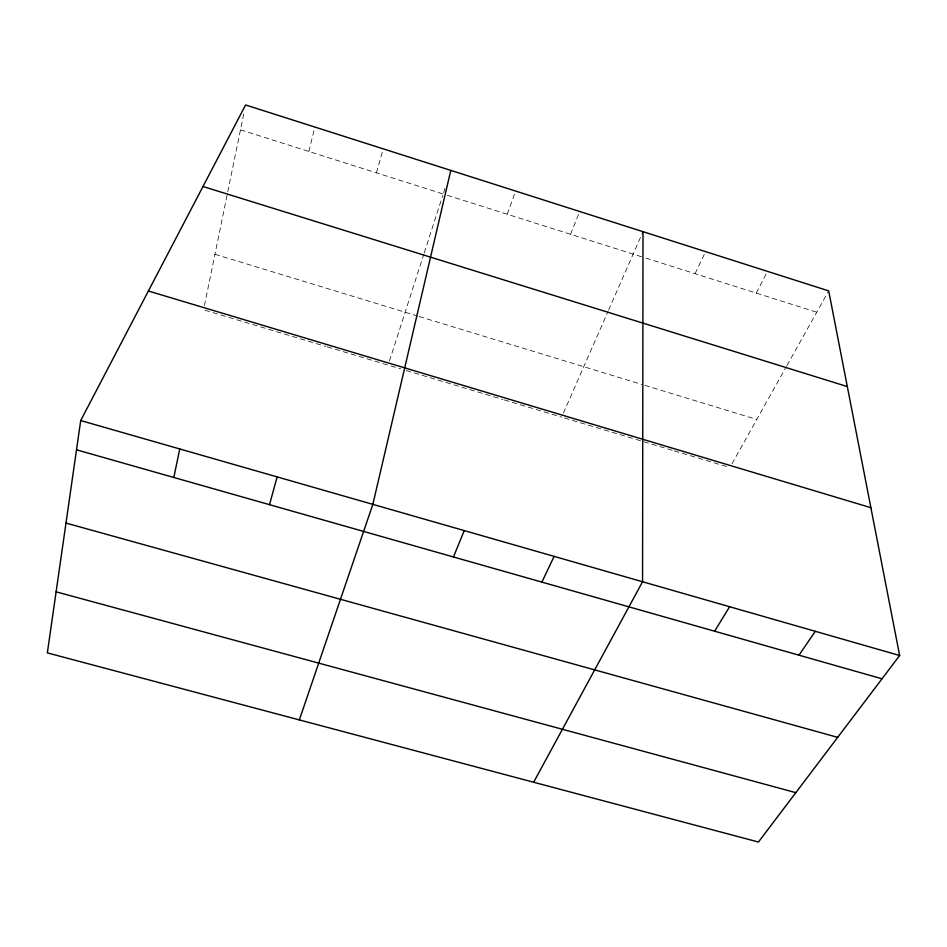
<?xml version="1.0" encoding="UTF-8"?>
<svg xmlns="http://www.w3.org/2000/svg" width="947" height="947" viewBox="0 0 947 947"><rect width="100%" height="100%" fill="white"/><g stroke="black" fill="none" stroke-linecap="round" stroke-linejoin="round"><path stroke-width="0.71" stroke-dasharray="4.74 3.55" d="M204.434 305.526L227.481 193.2M227.777 191.756L244.172 111.864M308.876 151.461L314.83 127.04M376.444 172.851L383.215 148.845M389.477 360.937L423.83 254.187M424.28 252.778L442.758 195.378M443.646 192.596L444.983 188.429M507.249 214.247L515.606 191.057M570.567 234.288L579.671 211.489M563.394 413.141L608.033 311.397M608.613 310.06L643.001 231.672M695.051 273.695L705.598 251.642M756.251 293.061L767.496 271.375M732.007 463.746L786.259 366.749M786.969 365.483L828.696 290.883M204.966 310.225L325.875 346.46M327.271 346.874L388.128 365.116M390.91 365.956L400.652 368.868M406.216 370.537L502.999 399.539M504.408 399.965L561.654 417.13M564.483 417.97L672.974 450.488M674.382 450.914L728.503 467.131M214.957 254.258L417.734 316.085M419.142 316.511L642.042 384.482M644.86 385.334L756.783 419.462M240.491 129.822L443.208 193.981M447.375 195.307L644.41 257.667M645.818 258.117L816.764 312.214"/><path stroke-width="1.42" d="M643.001 231.672L642.563 581.754L533.646 782.234M80.708 420.539L47.35 652.885L758.44 842.037L899.65 655.513L828.696 290.883L245.593 104.963L80.708 420.539L899.65 655.513M173.822 477.477L179.764 448.961M450.796 170.389L372.846 504.36L299.347 719.909M269.516 504.68L277.128 476.897M453.471 556.966L464.219 530.58M541.897 582.109L554.113 556.374M714.606 631.211L729.628 606.731M798.96 655.194L815.308 631.318M56.122 591.828L795.823 792.651M65.994 523.075L837.693 737.358M76.506 449.813L882.024 678.798M148.395 291.001L870.885 507.687M202.989 186.5L847.316 386.577"/></g></svg>
